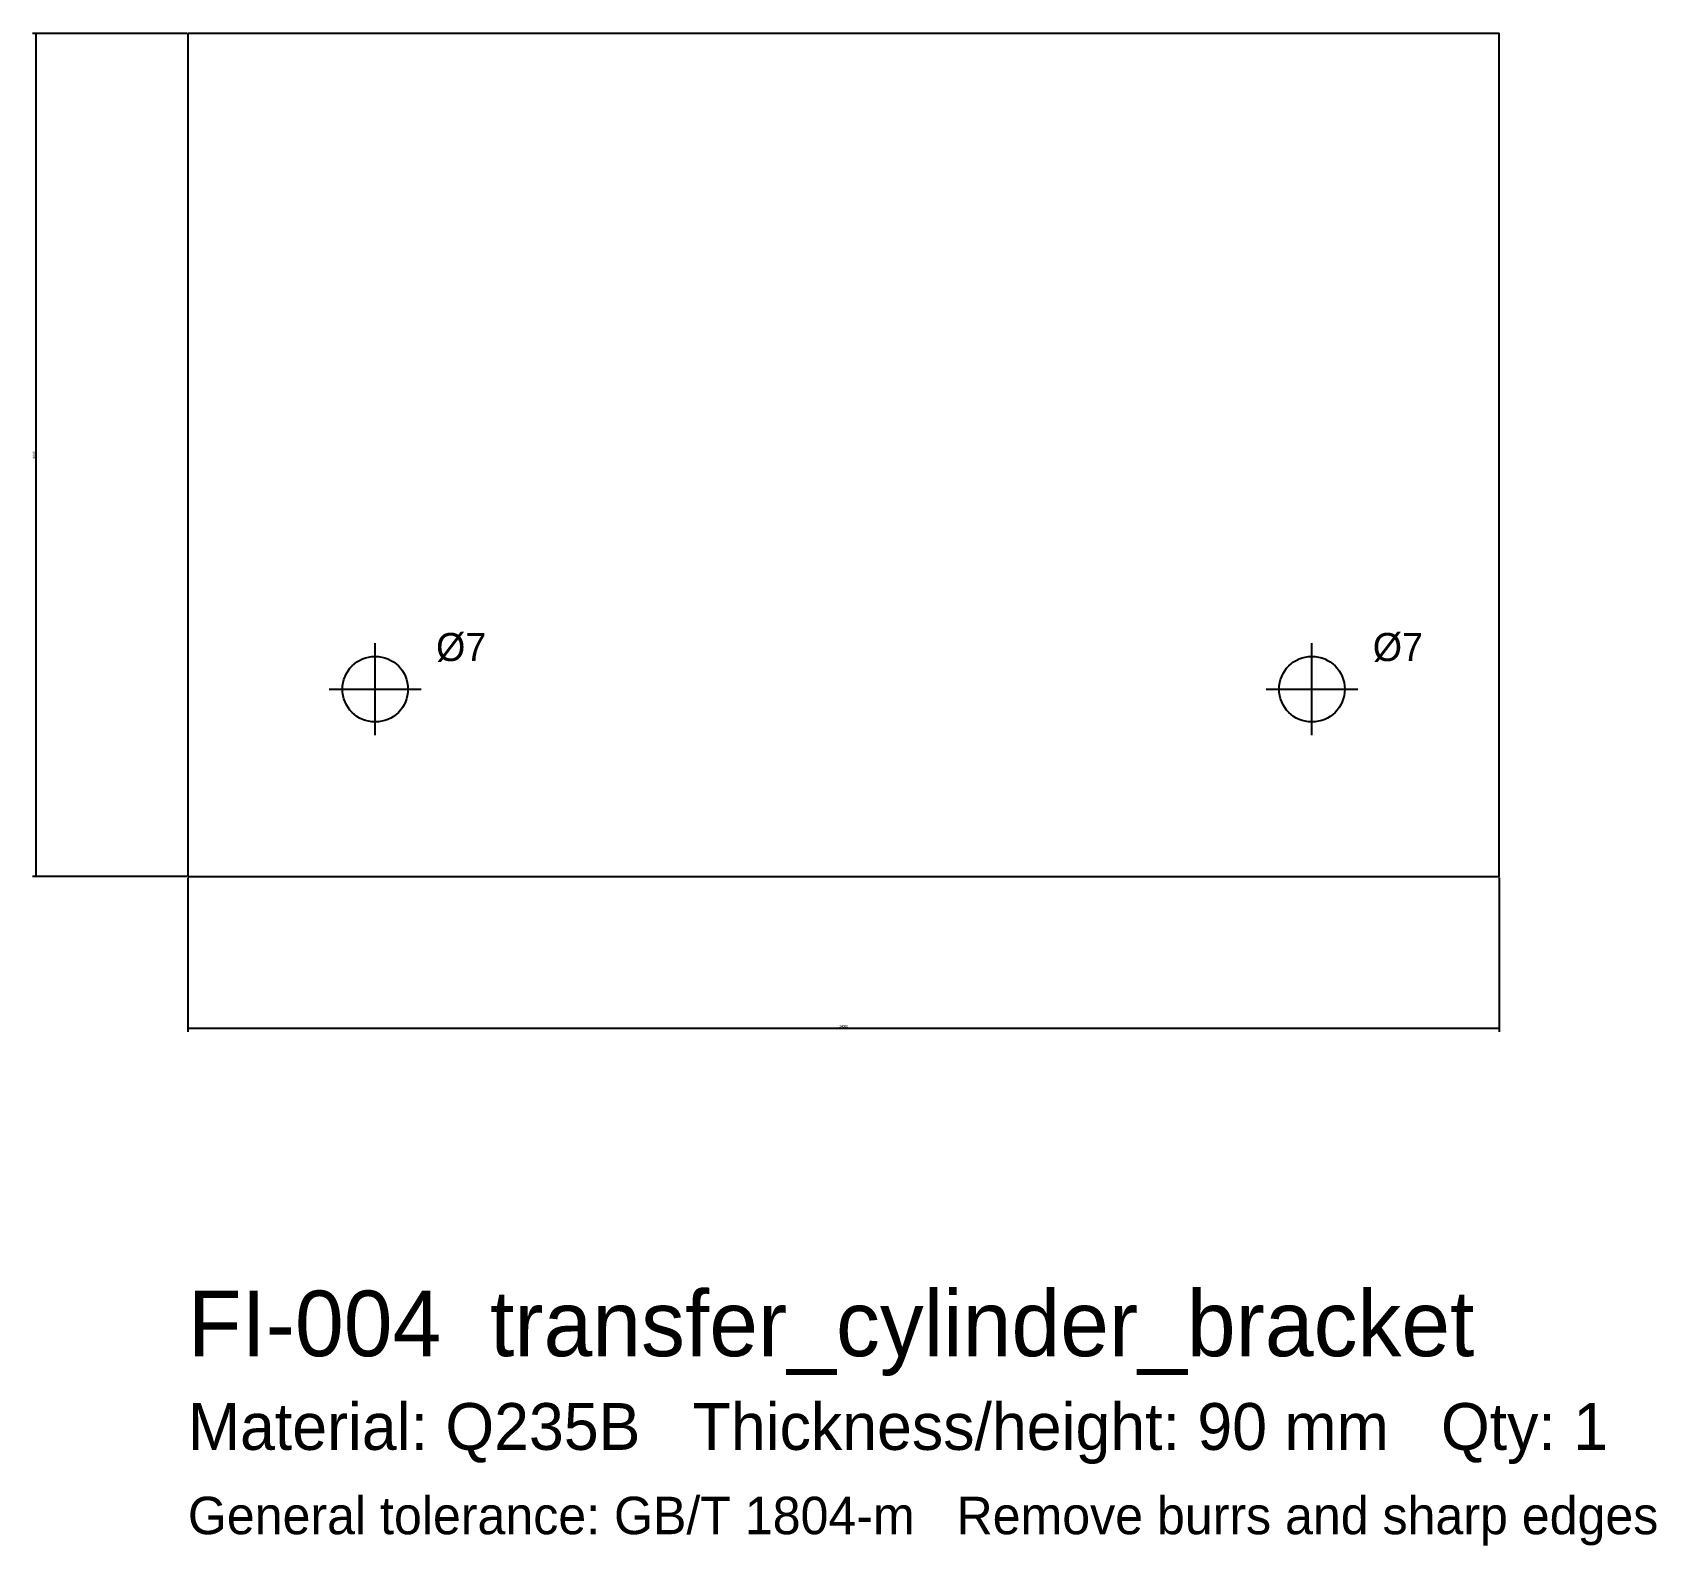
# Model space of a CAD drawing. Header units: millimetres. Extents: x -87 to 87, y -116 to 45.
import ezdxf

# ---------------------------------------------------------------- set-up
doc = ezdxf.new("R2010")
doc.units = ezdxf.units.MM
for name, color, linetype in [('CENTER', 3, 'Continuous'), ('DIM', 2, 'Continuous'), ('HOLES', 1, 'Continuous'), ('OUTLINE', 7, 'Continuous'), ('TEXT', 7, 'Continuous'), ('TITLE', 7, 'Continuous')]:
    doc.layers.add(name, color=color, linetype=linetype)
doc.styles.add('OpenSansCondensed-Light', font='OpenSansCondensed-Light.ttf')
doc.dimstyles.new('EZDXF', dxfattribs={"dimtxt": 0.25, "dimasz": 0.175, "dimexe": 0.375, "dimexo": 0.125, "dimgap": 0.1, "dimtad": 1, "dimlfac": 100, "dimzin": 12, "dimdsep": 46, "dimtxsty": 'OpenSansCondensed-Light', "dimblk": 'ARCHTICK', "dimcen": 2.5, "dimazin": 3, "dimtfac": 0.5, "dimtmove": 2, "dimatfit": 3})

# ---------------------------------------------------------------- blocks, each defined once
blk = doc.blocks.new('_ARCHTICK')
at = {"color": 0, "linetype": 'BYBLOCK', "const_width": 0.15}
blk.add_lwpolyline([(-0.5, -0.5), (0.5, 0.5)], dxfattribs=at)

msp = doc.modelspace()

# ---------------------------------------------------------------- linework, layer by layer
at = {"layer": 'CENTER'}
for p, q in [((-50, -29.9), (-50, -20.1)), ((50, -29.9), (50, -20.1)), ((-54.9, -25), (-45.1, -25)), ((45.1, -25), (54.9, -25))]:
    msp.add_line(p, q, dxfattribs=at)
at = {"layer": 'HOLES'}
for centre in [(-50, -25), (50, -25)]:
    msp.add_circle(centre, 3.5, dxfattribs=at)
at = {"layer": 'OUTLINE'}
msp.add_lwpolyline([(-70, -45), (70, -45), (70, 45), (-70, 45)], close=True, dxfattribs=at)

# ---------------------------------------------------------------- texts
at = {"layer": 'TEXT'}
for s, height, p in [('Ø7', 3, (-43.5, -22)), ('Ø7', 3, (56.5, -22)), ('Material: Q235B   Thickness/height: 90 mm   Qty: 1', 5, (-70, -106.2)), ('General tolerance: GB/T 1804-m   Remove burrs and sharp edges', 4, (-70, -115.2))]:
    msp.add_text(s, height=height, dxfattribs=at).set_placement(p)
at = {"layer": 'TITLE'}
msp.add_text('FI-004  transfer_cylinder_bracket', height=7, dxfattribs=at).set_placement((-70, -96.2))

# ---------------------------------------------------------------- dimensions: what is measured, and where the dimension line sits
at = {"layer": 'DIM'}
msp.add_linear_dim(base=(-86.2, -45), p1=(-70, -45), p2=(-70, 45), angle=90, dimstyle='EZDXF', dxfattribs=at).render()
msp.add_linear_dim(base=(-70, -61.2), p1=(-70, -45), p2=(70, -45), dimstyle='EZDXF', dxfattribs=at).render()

doc.saveas('drawing.dxf')
